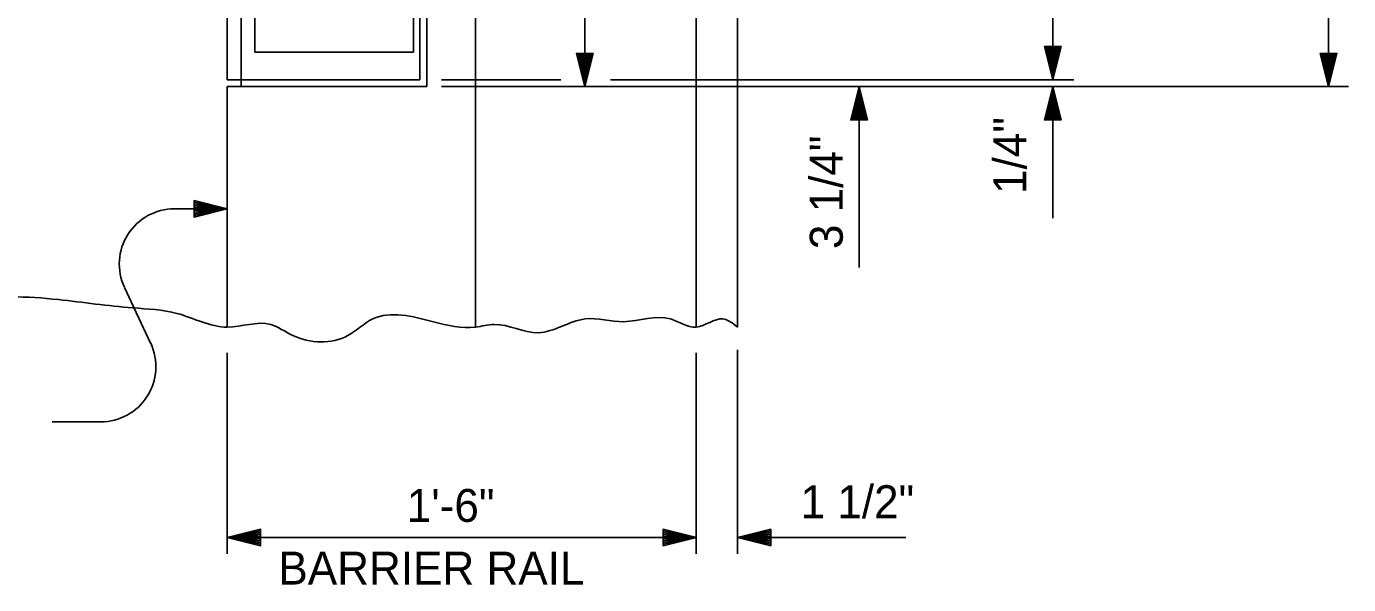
# Model space of a CAD drawing. Extents: x -15 to 85, y -2 to 53.
# Drawn here: x 45.66 to 50.654, y 32.261 to 34.369 of the extents above; entities that cross this region are included whole.
import ezdxf

# ---------------------------------------------------------------- set-up
doc = ezdxf.new("R2010")
doc.units = 0
for name, color, linetype in [('Arrowhead Terminators CELL', 7, 'Continuous'), ('Dimension Lines CELL', 7, 'Continuous'), ('Mis Object Lines CELL', 7, 'Continuous'), ('Structural Steel Lines CELL', 7, 'Continuous'), ('Text CELL', 7, 'Continuous'), ('User Information Notes CELL', 7, 'Continuous')]:
    doc.layers.add(name, color=color, linetype=linetype)

msp = doc.modelspace()

# ---------------------------------------------------------------- linework, layer by layer
at = {"layer": 'Arrowhead Terminators CELL'}
for points in [[(47.7683, 34.2675), (47.7621, 34.2675), (47.7683, 34.1419), (47.7558, 34.2675), (47.7495, 34.2675), (47.7683, 34.1419), (47.7432, 34.2675), (47.7369, 34.2675), (47.7683, 34.1419), (47.7998, 34.2675), (47.7935, 34.2675), (47.7683, 34.1419), (47.7872, 34.2675), (47.7809, 34.2675), (47.7683, 34.1419), (47.7746, 34.2675), (47.7369, 34.2675), (47.7998, 34.2675), (47.7683, 34.1419), (47.7369, 34.2675)], [(49.5364, 34.2935), (49.5301, 34.2935), (49.5364, 34.1679), (49.5238, 34.2935), (49.5176, 34.2935), (49.5364, 34.1679), (49.5112, 34.2935), (49.505, 34.2935), (49.5364, 34.1679), (49.5678, 34.2935), (49.5615, 34.2935), (49.5364, 34.1679), (49.5552, 34.2935), (49.549, 34.2935), (49.5364, 34.1679), (49.5426, 34.2935), (49.505, 34.2935), (49.5678, 34.2935), (49.5364, 34.1679), (49.505, 34.2935)], [(50.5782, 34.2675), (50.572, 34.2675), (50.5782, 34.1419), (50.5657, 34.2675), (50.5594, 34.2675), (50.5782, 34.1419), (50.5531, 34.2675), (50.5468, 34.2675), (50.5782, 34.1419), (50.6096, 34.2675), (50.6034, 34.2675), (50.5782, 34.1419), (50.5971, 34.2675), (50.5908, 34.2675), (50.5782, 34.1419), (50.5845, 34.2675), (50.5468, 34.2675), (50.6096, 34.2675), (50.5782, 34.1419), (50.5468, 34.2675)], [(48.8047, 34.0163), (48.811, 34.0163), (48.8047, 34.1419), (48.8173, 34.0163), (48.8236, 34.0163), (48.8047, 34.1419), (48.8299, 34.0163), (48.8361, 34.0163), (48.8047, 34.1419), (48.7733, 34.0163), (48.7796, 34.0163), (48.8047, 34.1419), (48.7859, 34.0163), (48.7922, 34.0163), (48.8047, 34.1419), (48.7985, 34.0163), (48.8361, 34.0163), (48.7733, 34.0163), (48.8047, 34.1419), (48.8361, 34.0163)], [(49.5364, 34.0163), (49.5426, 34.0163), (49.5364, 34.1419), (49.549, 34.0163), (49.5552, 34.0163), (49.5364, 34.1419), (49.5615, 34.0163), (49.5678, 34.0163), (49.5364, 34.1419), (49.505, 34.0163), (49.5112, 34.0163), (49.5364, 34.1419), (49.5176, 34.0163), (49.5238, 34.0163), (49.5364, 34.1419), (49.5301, 34.0163), (49.5678, 34.0163), (49.505, 34.0163), (49.5364, 34.1419), (49.5678, 34.0163)], [(46.2926, 33.6804), (46.2926, 33.6867), (46.4182, 33.6804), (46.2926, 33.693), (46.2926, 33.6992), (46.4182, 33.6804), (46.2926, 33.7056), (46.2926, 33.7118), (46.4182, 33.6804), (46.2926, 33.649), (46.2926, 33.6552), (46.4182, 33.6804), (46.2926, 33.6616), (46.2926, 33.6678), (46.4182, 33.6804), (46.2926, 33.6742), (46.2926, 33.7118), (46.2926, 33.649), (46.4182, 33.6804), (46.2926, 33.7118)], [(46.5438, 32.4387), (46.5438, 32.4325), (46.4182, 32.4387), (46.5438, 32.4262), (46.5438, 32.4199), (46.4182, 32.4387), (46.5438, 32.4136), (46.5438, 32.4073), (46.4182, 32.4387), (46.5438, 32.4701), (46.5438, 32.4639), (46.4182, 32.4387), (46.5438, 32.4576), (46.5438, 32.4513), (46.4182, 32.4387), (46.5438, 32.445), (46.5438, 32.4073), (46.5438, 32.4701), (46.4182, 32.4387), (46.5438, 32.4073)], [(48.0648, 32.4387), (48.0648, 32.445), (48.1905, 32.4387), (48.0648, 32.4513), (48.0648, 32.4576), (48.1905, 32.4387), (48.0648, 32.4639), (48.0648, 32.4701), (48.1905, 32.4387), (48.0648, 32.4073), (48.0648, 32.4136), (48.1905, 32.4387), (48.0648, 32.4199), (48.0648, 32.4262), (48.1905, 32.4387), (48.0648, 32.4325), (48.0648, 32.4701), (48.0648, 32.4073), (48.1905, 32.4387), (48.0648, 32.4701)], [(48.471, 32.4387), (48.471, 32.4325), (48.3454, 32.4387), (48.471, 32.4262), (48.471, 32.4199), (48.3454, 32.4387), (48.471, 32.4136), (48.471, 32.4073), (48.3454, 32.4387), (48.471, 32.4701), (48.471, 32.4639), (48.3454, 32.4387), (48.471, 32.4576), (48.471, 32.4513), (48.3454, 32.4387), (48.471, 32.445), (48.471, 32.4073), (48.471, 32.4701), (48.3454, 32.4387), (48.471, 32.4073)]]:
    msp.add_lwpolyline(points, dxfattribs=at)
at = {"layer": 'Dimension Lines CELL'}
for p, q in [((50.5782, 37.1574), (50.5782, 34.1419)), ((49.5364, 36.949), (49.5364, 34.1679)), ((47.7683, 34.1419), (47.7683, 35.1054)), ((47.6788, 34.1679), (47.2274, 34.1679)), ((49.6159, 34.1679), (47.8656, 34.1679)), ((50.6538, 34.1419), (47.2274, 34.1419)), ((48.8047, 33.4588), (48.8047, 34.1419)), ((49.5364, 34.1419), (49.5364, 33.6454)), ((46.2187, 33.6804), (46.4182, 33.6804)), ((46.1288, 33.1723), (46.0299, 33.3837)), ((46.4182, 32.3764), (46.4182, 33.1368)), ((48.1891, 32.3764), (48.1891, 33.1368)), ((48.3454, 32.3764), (48.3454, 33.1473)), ((45.7564, 32.8756), (45.9401, 32.8756)), ((48.1891, 32.4387), (46.4182, 32.4387)), ((48.9814, 32.4387), (48.3454, 32.4387))]:
    msp.add_line(p, q, dxfattribs=at)
for centre, start, end in [((46.2187, 33.4721), 90, 205.0646), ((45.9401, 33.084), 270, 25.0644)]:
    msp.add_arc(centre, 0.2084, start, end, dxfattribs=at)
at = {"layer": 'Mis Object Lines CELL'}
for p, q in [((48.3454, 36.7293), (48.3454, 33.2335)), ((48.1891, 36.6391), (48.1891, 33.2335)), ((47.3557, 36.1579), (47.3557, 33.2335)), ((47.172, 34.1419), (47.172, 36.0518)), ((46.4704, 34.1679), (46.4704, 35.1372)), ((46.4704, 34.1679), (46.4704, 34.1419)), ((46.4182, 34.1419), (46.4182, 33.2335)), ((46.4182, 34.1419), (47.172, 34.1419))]:
    msp.add_line(p, q, dxfattribs=at)
msp.add_spline([(48.3454, 33.2335), (48.2905, 33.2644), (48.1891, 33.2335), (48.0926, 33.2644), (47.9155, 33.254), (47.7697, 33.2644), (47.5926, 33.2124), (47.426, 33.2436), (47.3557, 33.2335), (47.1968, 33.254), (46.9676, 33.2644), (46.8739, 33.2019), (46.6655, 33.2019), (46.5822, 33.2436), (46.4182, 33.2335), (46.228, 33.2853), (46.0614, 33.3061), (45.7801, 33.3374), (45.603, 33.3478), (45.3541, 33.326)], degree=3, dxfattribs=at)
at = {"layer": 'Structural Steel Lines CELL'}
for p, q in [((46.4182, 34.1679), (46.4182, 36.949)), ((47.146, 34.1679), (47.146, 36.949)), ((46.5226, 34.272), (46.5226, 35.0011)), ((47.1215, 34.272), (47.1215, 35.0011)), ((46.5226, 34.272), (47.1215, 34.272)), ((46.4182, 34.1679), (47.146, 34.1679))]:
    msp.add_line(p, q, dxfattribs=at)
at = {"layer": 'User Information Notes CELL'}
msp.add_line((46.4182, 34.1419), (46.4182, 34.1419), dxfattribs=at)

# ---------------------------------------------------------------- texts
at = {"layer": 'Text CELL'}
for s, p in [('1/4"', (49.4368, 33.7367)), ('3 1/4"', (48.7432, 33.5282))]:
    msp.add_text(s, height=0.12445, rotation=90, dxfattribs=at).set_placement(p)
for s, height, p in [('1\'-6"', 0.12445, (47.0964, 32.4976)), ('1 1/2"', 0.12445, (48.5838, 32.5117)), ('BARRIER RAIL', 0.124453, (46.6114, 32.2609))]:
    msp.add_text(s, height=height, dxfattribs=at).set_placement(p)

doc.saveas('drawing.dxf')
